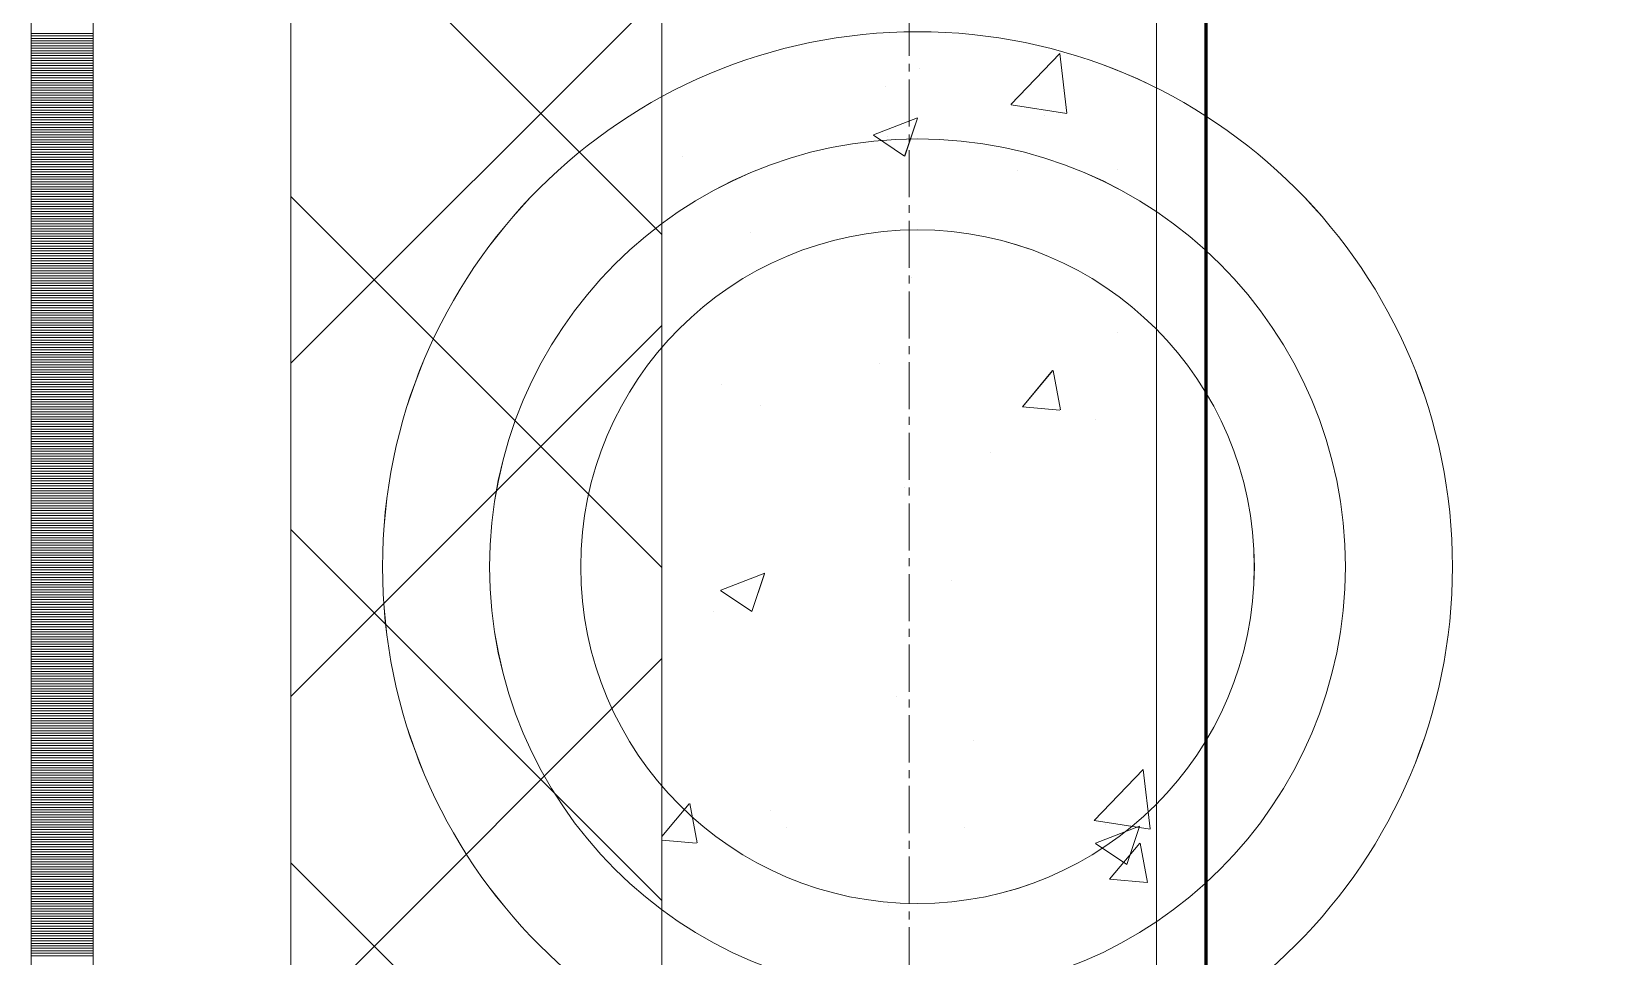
# Model space of a CAD drawing. Header units: millimetres. Extents: x 470010 to 1231400, y -134005 to 421770.
# Drawn here: x 672519 to 673152, y -57011 to -56637 of the extents above; entities that cross this region are included whole.
import ezdxf
from ezdxf.enums import TextEntityAlignment as Align

# ---------------------------------------------------------------- set-up
doc = ezdxf.new("R2010")
doc.units = ezdxf.units.MM
doc.linetypes.add('CENTER2', pattern=[28.575, 19.05, -3.175, 3.175, -3.175])
doc.linetypes.add('DASHED', pattern=[19.05, 12.7, -6.35])
doc.layers.get('Defpoints').update_dxf_attribs({"color": 140})
for name, color, linetype, lineweight in [('0) шп потолок', 3, 'Continuous', 60), ('АР_Стены ПЕНОблок', 52, 'Continuous', 20), ('АР_Тонкая', 254, 'Continuous', 5), ('АР_Утеплитель', 31, 'Continuous', 0), ('АР_Штриховка', 8, 'Continuous', 0)]:
    doc.layers.add(name, color=color, linetype=linetype, lineweight=lineweight)
doc.layers.add('АР_Делит', color=120, linetype='Continuous', lineweight=0, plot=False)
doc.layers.add('РД_Оси_100', color=7, linetype='Continuous', lineweight=0, true_color=0x525252)
doc.styles.add('style1', font='ARIALN.TTF')

# ---------------------------------------------------------------- blocks, each defined once
blk = doc.blocks.new('СОШ_2200_АР_ОСИ_М100_28.05.24')
at = {"layer": 'АР_Делит', "color": 251, "linetype": 'DASHED', "true_color": 0x636466}
blk.add_lwpolyline([(114955, 135155), (114955, -355), (93595.036, -355), (93595.036, 13855), (94145, 13855), (94145, 68320), (66055, 68320), (66055, 13857.73), (83455, 13857.73), (83455, -355), (45245, -355), (45245, 13145), (44695, 13145), (44695, 26755), (45245, 26755), (45245, 68320), (20455, 68320), (20455, 26755), (27955, 26755), (27955, 13145), (-355, 13145), (-355, 100855)], dxfattribs=at)
at = {"layer": 'РД_Оси_100', "color": 251, "linetype": 'CENTER2', "true_color": 0x636466}
blk.add_line((0, -6155), (0, 139938.679), dxfattribs=at)
blk = doc.blocks.new('A$C9108343f')
at = {"layer": '0) шп потолок'}
blk.add_lwpolyline([(14844.96, 43275.16), (14844.96, 51955), (7274.95, 51955), (7274.95, 42855), (13824.96, 42855)], dxfattribs=at)
at = {"layer": 'АР_Делит', "color": 18, "true_color": 0x000000}
for radius in [216.34, 173.04, 136.21]:
    blk.add_circle((7158.34, 43513.08), radius, dxfattribs=at)
at = {"layer": 'АР_Стены ПЕНОблок', "color": 18, "linetype": 'Continuous', "lineweight": 20, "true_color": 0x000000}
for p, q in [((7054.96, 97555), (7054.96, 21355)), ((7254.96, 21355), (7254.96, 97555))]:
    blk.add_line(p, q, dxfattribs=at)
at = {"layer": 'АР_Тонкая', "color": 18, "linetype": 'Continuous', "lineweight": 5, "true_color": 0x000000}
for p, q in [((6799.96, 97555), (6799.96, 21355)), ((6824.96, 97555), (6824.96, 21355)), ((6824.96, 21355), (6824.96, 97555)), ((6904.96, 21355), (6904.96, 97555))]:
    blk.add_line(p, q, dxfattribs=at)
at = {"layer": 'АР_Утеплитель', "color": 18, "linetype": 'Continuous', "lineweight": 0, "true_color": 0x000000}
for p, q in [((6904.96, 97555), (6904.96, 21355)), ((7054.96, 21355), (7054.96, 97555))]:
    blk.add_line(p, q, dxfattribs=at)
at = {"layer": 'АР_Штриховка', "color": 18, "linetype": 'Continuous', "lineweight": 0, "true_color": 0x000000}
for p, q in [((7054.96, 43647.46), (6904.96, 43797.46)), ((6904.96, 43595.33), (7054.96, 43745.33)), ((6799.96, 43728.75), (6824.96, 43728.75)), ((6799.96, 43727.75), (6824.96, 43727.75)), ((7178.17, 43729.37), (7178.17, 43729.37)), ((6799.96, 43726.75), (6824.96, 43726.75)), ((6799.96, 43725.75), (6824.96, 43725.75)), ((6799.96, 43724.75), (6824.96, 43724.75)), ((6799.96, 43723.75), (6824.96, 43723.75)), ((6799.96, 43722.75), (6824.96, 43722.75)), ((6799.96, 43721.75), (6824.96, 43721.75)), ((6799.96, 43720.75), (6824.96, 43720.75)), ((6799.96, 43719.75), (6824.96, 43719.75)), ((6799.96, 43718.75), (6824.96, 43718.75)), ((6799.96, 43717.75), (6824.96, 43717.75)), ((6799.96, 43716.75), (6824.96, 43716.75)), ((6799.96, 43715.75), (6824.96, 43715.75)), ((6799.96, 43714.75), (6824.96, 43714.75)), ((7159.14, 43714.4), (7159.14, 43714.4)), ((7196.13, 43699.97), (7215.91, 43720.59)), ((7218.77, 43696.48), (7215.96, 43720.6)), ((6799.96, 43713.75), (6824.96, 43713.75)), ((6799.96, 43712.75), (6824.96, 43712.75)), ((6799.96, 43711.75), (6824.96, 43711.75)), ((6799.96, 43710.75), (6824.96, 43710.75)), ((6799.96, 43709.75), (6824.96, 43709.75)), ((6799.96, 43708.75), (6824.96, 43708.75)), ((6799.96, 43707.75), (6824.96, 43707.75)), ((6799.96, 43706.75), (6824.96, 43706.75)), ((6799.96, 43705.75), (6824.96, 43705.75)), ((6799.96, 43704.75), (6824.96, 43704.75)), ((6799.96, 43703.75), (6824.96, 43703.75)), ((6799.96, 43702.75), (6824.96, 43702.75)), ((6799.96, 43701.75), (6824.96, 43701.75)), ((7145.25, 43707.45), (7145.25, 43707.45)), ((6799.96, 43700.75), (6824.96, 43700.75)), ((6799.96, 43699.75), (6824.96, 43699.75)), ((6799.96, 43698.75), (6824.96, 43698.75)), ((6799.96, 43697.75), (6824.96, 43697.75)), ((6799.96, 43696.75), (6824.96, 43696.75)), ((6799.96, 43695.75), (6824.96, 43695.75)), ((7196.17, 43699.89), (7218.76, 43696.39)), ((7209.64, 43695.36), (7209.64, 43695.36)), ((6799.96, 43694.75), (6824.96, 43694.75)), ((6799.96, 43693.75), (6824.96, 43693.75)), ((6799.96, 43692.75), (6824.96, 43692.75)), ((6799.96, 43691.75), (6824.96, 43691.75)), ((6799.96, 43690.75), (6824.96, 43690.75)), ((6799.96, 43689.75), (6824.96, 43689.75)), ((7140.56, 43687.76), (7158.34, 43694.59)), ((7153.15, 43679.1), (7158.3, 43694.45)), ((6799.96, 43688.75), (6824.96, 43688.75)), ((6799.96, 43687.75), (6824.96, 43687.75)), ((6799.96, 43686.75), (6824.96, 43686.75)), ((6799.96, 43685.75), (6824.96, 43685.75)), ((6799.96, 43684.75), (6824.96, 43684.75)), ((6799.96, 43683.75), (6824.96, 43683.75)), ((6799.96, 43682.75), (6824.96, 43682.75)), ((7140.5, 43687.63), (7153.13, 43679.11)), ((7146.06, 43686.99), (7146.06, 43686.99)), ((6799.96, 43681.75), (6824.96, 43681.75)), ((6799.96, 43680.75), (6824.96, 43680.75)), ((6799.96, 43679.75), (6824.96, 43679.75)), ((6799.96, 43678.75), (6824.96, 43678.75)), ((6799.96, 43677.75), (6824.96, 43677.75)), ((6799.96, 43676.75), (6824.96, 43676.75)), ((7063.22, 43679.06), (7063.22, 43679.06)), ((6799.96, 43675.75), (6824.96, 43675.75)), ((6799.96, 43674.75), (6824.96, 43674.75)), ((6799.96, 43673.75), (6824.96, 43673.75)), ((6799.96, 43672.75), (6824.96, 43672.75)), ((6799.96, 43671.75), (6824.96, 43671.75)), ((6799.96, 43670.75), (6824.96, 43670.75)), ((7198.81, 43673.33), (7198.81, 43673.33)), ((7239.03, 43673.6), (7239.03, 43673.6)), ((6799.96, 43669.75), (6824.96, 43669.75)), ((6799.96, 43668.75), (6824.96, 43668.75)), ((6799.96, 43667.75), (6824.96, 43667.75)), ((6799.96, 43666.75), (6824.96, 43666.75)), ((6799.96, 43665.75), (6824.96, 43665.75)), ((6799.96, 43664.75), (6824.96, 43664.75)), ((6799.96, 43663.75), (6824.96, 43663.75)), ((6799.96, 43662.75), (6824.96, 43662.75)), ((6799.96, 43661.75), (6824.96, 43661.75)), ((6799.96, 43660.75), (6824.96, 43660.75)), ((6799.96, 43659.75), (6824.96, 43659.75)), ((6799.96, 43658.75), (6824.96, 43658.75)), ((6799.96, 43657.75), (6824.96, 43657.75)), ((7054.96, 43512.76), (6904.96, 43662.76)), ((6799.96, 43656.75), (6824.96, 43656.75)), ((6799.96, 43655.75), (6824.96, 43655.75)), ((6799.96, 43654.75), (6824.96, 43654.75)), ((6799.96, 43653.75), (6824.96, 43653.75)), ((6799.96, 43652.75), (6824.96, 43652.75)), ((6799.96, 43651.75), (6824.96, 43651.75)), ((6799.96, 43650.75), (6824.96, 43650.75)), ((6799.96, 43649.75), (6824.96, 43649.75)), ((6799.96, 43648.75), (6824.96, 43648.75)), ((6799.96, 43647.75), (6824.96, 43647.75)), ((6799.96, 43646.75), (6824.96, 43646.75)), ((6799.96, 43645.75), (6824.96, 43645.75)), ((6799.96, 43644.75), (6824.96, 43644.75)), ((7090.9, 43648.18), (7090.9, 43648.18)), ((6799.96, 43643.75), (6824.96, 43643.75)), ((6799.96, 43642.75), (6824.96, 43642.75)), ((6799.96, 43641.75), (6824.96, 43641.75)), ((6799.96, 43640.75), (6824.96, 43640.75)), ((6799.96, 43639.75), (6824.96, 43639.75)), ((6799.96, 43638.75), (6824.96, 43638.75)), ((6799.96, 43637.75), (6824.96, 43637.75)), ((6799.96, 43636.75), (6824.96, 43636.75)), ((6799.96, 43635.75), (6824.96, 43635.75)), ((6799.96, 43634.75), (6824.96, 43634.75)), ((6799.96, 43633.75), (6824.96, 43633.75)), ((6799.96, 43632.75), (6824.96, 43632.75)), ((6799.96, 43631.75), (6824.96, 43631.75)), ((6799.96, 43630.75), (6824.96, 43630.75)), ((6799.96, 43629.75), (6824.96, 43629.75)), ((6799.96, 43628.75), (6824.96, 43628.75)), ((6799.96, 43627.75), (6824.96, 43627.75)), ((6799.96, 43626.75), (6824.96, 43626.75)), ((6799.96, 43625.75), (6824.96, 43625.75)), ((7156.05, 43629.84), (7156.05, 43629.84)), ((6799.96, 43624.75), (6824.96, 43624.75)), ((6799.96, 43623.75), (6824.96, 43623.75)), ((6799.96, 43622.75), (6824.96, 43622.75)), ((6799.96, 43621.75), (6824.96, 43621.75)), ((6799.96, 43620.75), (6824.96, 43620.75)), ((6799.96, 43619.75), (6824.96, 43619.75)), ((6799.96, 43618.75), (6824.96, 43618.75)), ((6799.96, 43617.75), (6824.96, 43617.75)), ((6799.96, 43616.75), (6824.96, 43616.75)), ((6799.96, 43615.75), (6824.96, 43615.75)), ((6799.96, 43614.75), (6824.96, 43614.75)), ((6799.96, 43613.75), (6824.96, 43613.75)), ((6799.96, 43612.75), (6824.96, 43612.75)), ((6799.96, 43611.75), (6824.96, 43611.75)), ((6799.96, 43610.75), (6824.96, 43610.75)), ((6799.96, 43609.75), (6824.96, 43609.75)), ((6799.96, 43608.75), (6824.96, 43608.75)), ((6799.96, 43607.75), (6824.96, 43607.75)), ((6799.96, 43606.75), (6824.96, 43606.75)), ((6904.96, 43460.62), (7054.96, 43610.62)), ((7239.02, 43607.84), (7239.02, 43607.84)), ((6799.96, 43605.75), (6824.96, 43605.75)), ((6799.96, 43604.75), (6824.96, 43604.75)), ((6799.96, 43603.75), (6824.96, 43603.75)), ((6799.96, 43602.75), (6824.96, 43602.75)), ((6799.96, 43601.75), (6824.96, 43601.75)), ((6799.96, 43600.75), (6824.96, 43600.75)), ((6799.96, 43599.75), (6824.96, 43599.75)), ((6799.96, 43598.75), (6824.96, 43598.75)), ((6799.96, 43597.75), (6824.96, 43597.75)), ((6799.96, 43596.75), (6824.96, 43596.75)), ((6799.96, 43595.75), (6824.96, 43595.75)), ((6799.96, 43594.75), (6824.96, 43594.75)), ((7142.82, 43595.18), (7142.82, 43595.18)), ((6799.96, 43593.75), (6824.96, 43593.75)), ((6799.96, 43592.75), (6824.96, 43592.75)), ((6799.96, 43591.75), (6824.96, 43591.75)), ((6799.96, 43590.75), (6824.96, 43590.75)), ((6799.96, 43589.75), (6824.96, 43589.75)), ((6799.96, 43588.75), (6824.96, 43588.75)), ((6799.96, 43587.75), (6824.96, 43587.75)), ((7200.75, 43577.76), (7213, 43592.36)), ((7216.11, 43576.46), (7213.18, 43592.39)), ((6799.96, 43586.75), (6824.96, 43586.75)), ((6799.96, 43585.75), (6824.96, 43585.75)), ((6799.96, 43584.75), (6824.96, 43584.75)), ((6799.96, 43583.75), (6824.96, 43583.75)), ((6799.96, 43582.75), (6824.96, 43582.75)), ((6799.96, 43581.75), (6824.96, 43581.75)), ((7079.24, 43586.81), (7079.24, 43586.81)), ((6799.96, 43580.75), (6824.96, 43580.75)), ((6799.96, 43579.75), (6824.96, 43579.75)), ((6799.96, 43578.75), (6824.96, 43578.75)), ((6799.96, 43577.75), (6824.96, 43577.75)), ((6799.96, 43576.75), (6824.96, 43576.75)), ((6799.96, 43575.75), (6824.96, 43575.75)), ((7094.72, 43578.34), (7094.72, 43578.34)), ((7200.75, 43577.76), (7215.93, 43576.43)), ((6799.96, 43574.75), (6824.96, 43574.75)), ((6799.96, 43573.75), (6824.96, 43573.75)), ((6799.96, 43572.75), (6824.96, 43572.75)), ((6799.96, 43571.75), (6824.96, 43571.75)), ((6799.96, 43570.75), (6824.96, 43570.75)), ((6799.96, 43569.75), (6824.96, 43569.75)), ((6799.96, 43568.75), (6824.96, 43568.75)), ((7230.31, 43572.61), (7230.31, 43572.61)), ((6799.96, 43567.75), (6824.96, 43567.75)), ((6799.96, 43566.75), (6824.96, 43566.75)), ((6799.96, 43565.75), (6824.96, 43565.75)), ((6799.96, 43564.75), (6824.96, 43564.75)), ((6799.96, 43563.75), (6824.96, 43563.75)), ((6799.96, 43562.75), (6824.96, 43562.75)), ((6799.96, 43561.75), (6824.96, 43561.75)), ((6799.96, 43560.75), (6824.96, 43560.75)), ((6799.96, 43559.75), (6824.96, 43559.75)), ((6799.96, 43558.75), (6824.96, 43558.75)), ((6799.96, 43557.75), (6824.96, 43557.75)), ((6799.96, 43556.75), (6824.96, 43556.75)), ((7187.91, 43559.29), (7187.91, 43559.29)), ((6799.96, 43555.75), (6824.96, 43555.75)), ((6799.96, 43554.75), (6824.96, 43554.75)), ((6799.96, 43553.75), (6824.96, 43553.75)), ((6799.96, 43552.75), (6824.96, 43552.75)), ((6799.96, 43551.75), (6824.96, 43551.75)), ((6799.96, 43550.75), (6824.96, 43550.75)), ((6799.96, 43549.75), (6824.96, 43549.75)), ((6799.96, 43548.75), (6824.96, 43548.75)), ((6799.96, 43547.75), (6824.96, 43547.75)), ((6799.96, 43546.75), (6824.96, 43546.75)), ((6799.96, 43545.75), (6824.96, 43545.75)), ((6799.96, 43544.75), (6824.96, 43544.75)), ((6799.96, 43543.75), (6824.96, 43543.75)), ((7152.96, 43545.29), (7152.96, 43545.29)), ((6799.96, 43542.75), (6824.96, 43542.75)), ((6799.96, 43541.75), (6824.96, 43541.75)), ((6799.96, 43540.75), (6824.96, 43540.75)), ((6799.96, 43539.75), (6824.96, 43539.75)), ((6799.96, 43538.75), (6824.96, 43538.75)), ((6799.96, 43537.75), (6824.96, 43537.75)), ((6799.96, 43536.75), (6824.96, 43536.75)), ((6799.96, 43535.75), (6824.96, 43535.75)), ((6799.96, 43534.75), (6824.96, 43534.75)), ((6799.96, 43533.75), (6824.96, 43533.75)), ((6799.96, 43532.75), (6824.96, 43532.75)), ((6799.96, 43531.75), (6824.96, 43531.75)), ((6799.96, 43530.75), (6824.96, 43530.75)), ((6799.96, 43529.75), (6824.96, 43529.75)), ((6799.96, 43528.75), (6824.96, 43528.75)), ((6799.96, 43527.75), (6824.96, 43527.75)), ((6799.96, 43526.75), (6824.96, 43526.75)), ((6799.96, 43525.75), (6824.96, 43525.75)), ((6799.96, 43524.75), (6824.96, 43524.75)), ((7054.96, 43378.06), (6904.96, 43528.06)), ((6799.96, 43523.75), (6824.96, 43523.75)), ((6799.96, 43522.75), (6824.96, 43522.75)), ((6799.96, 43521.75), (6824.96, 43521.75)), ((6799.96, 43520.75), (6824.96, 43520.75)), ((6799.96, 43519.75), (6824.96, 43519.75)), ((6799.96, 43518.75), (6824.96, 43518.75)), ((6799.96, 43517.75), (6824.96, 43517.75)), ((6799.96, 43516.75), (6824.96, 43516.75)), ((6799.96, 43515.75), (6824.96, 43515.75)), ((6799.96, 43514.75), (6824.96, 43514.75)), ((6799.96, 43513.75), (6824.96, 43513.75)), ((6799.96, 43512.75), (6824.96, 43512.75)), ((6799.96, 43511.75), (6824.96, 43511.75)), ((6799.96, 43510.75), (6824.96, 43510.75)), ((6799.96, 43509.75), (6824.96, 43509.75)), ((6799.96, 43508.75), (6824.96, 43508.75)), ((6799.96, 43507.75), (6824.96, 43507.75)), ((6799.96, 43506.75), (6824.96, 43506.75)), ((6799.96, 43505.75), (6824.96, 43505.75)), ((7078.76, 43503.57), (7096.54, 43510.4)), ((7091.34, 43494.92), (7096.49, 43510.26)), ((7172.2, 43507.66), (7172.2, 43507.66)), ((6799.96, 43504.75), (6824.96, 43504.75)), ((6799.96, 43503.75), (6824.96, 43503.75)), ((6799.96, 43502.75), (6824.96, 43502.75)), ((6799.96, 43501.75), (6824.96, 43501.75)), ((6799.96, 43500.75), (6824.96, 43500.75)), ((6799.96, 43499.75), (6824.96, 43499.75)), ((7078.7, 43503.44), (7091.33, 43494.92)), ((6799.96, 43498.75), (6824.96, 43498.75)), ((6799.96, 43497.75), (6824.96, 43497.75)), ((6799.96, 43496.75), (6824.96, 43496.75)), ((6799.96, 43495.75), (6824.96, 43495.75)), ((6799.96, 43494.75), (6824.96, 43494.75)), ((6799.96, 43493.75), (6824.96, 43493.75)), ((6799.96, 43492.75), (6824.96, 43492.75)), ((7076, 43495), (7076, 43495)), ((6799.96, 43491.75), (6824.96, 43491.75)), ((6799.96, 43490.75), (6824.96, 43490.75)), ((6799.96, 43489.75), (6824.96, 43489.75)), ((6799.96, 43488.75), (6824.96, 43488.75)), ((6799.96, 43487.75), (6824.96, 43487.75)), ((6799.96, 43486.75), (6824.96, 43486.75)), ((6799.96, 43485.75), (6824.96, 43485.75)), ((6799.96, 43484.75), (6824.96, 43484.75)), ((6799.96, 43483.75), (6824.96, 43483.75)), ((6799.96, 43482.75), (6824.96, 43482.75)), ((6799.96, 43481.75), (6824.96, 43481.75)), ((6799.96, 43480.75), (6824.96, 43480.75)), ((6799.96, 43479.75), (6824.96, 43479.75)), ((6799.96, 43478.75), (6824.96, 43478.75)), ((6799.96, 43477.75), (6824.96, 43477.75)), ((6799.96, 43476.75), (6824.96, 43476.75)), ((6799.96, 43475.75), (6824.96, 43475.75)), ((6799.96, 43474.75), (6824.96, 43474.75)), ((6799.96, 43473.75), (6824.96, 43473.75)), ((6904.96, 43325.92), (7054.96, 43475.92)), ((6799.96, 43472.75), (6824.96, 43472.75)), ((6799.96, 43471.75), (6824.96, 43471.75)), ((6799.96, 43470.75), (6824.96, 43470.75)), ((6799.96, 43469.75), (6824.96, 43469.75)), ((6799.96, 43468.75), (6824.96, 43468.75)), ((6799.96, 43467.75), (6824.96, 43467.75)), ((6799.96, 43466.75), (6824.96, 43466.75)), ((6799.96, 43465.75), (6824.96, 43465.75)), ((6799.96, 43464.75), (6824.96, 43464.75)), ((6799.96, 43463.75), (6824.96, 43463.75)), ((6799.96, 43462.75), (6824.96, 43462.75)), ((6799.96, 43461.75), (6824.96, 43461.75)), ((6799.96, 43460.75), (6824.96, 43460.75)), ((6799.96, 43459.75), (6824.96, 43459.75)), ((6799.96, 43458.75), (6824.96, 43458.75)), ((6799.96, 43457.75), (6824.96, 43457.75)), ((6799.96, 43456.75), (6824.96, 43456.75)), ((6799.96, 43455.75), (6824.96, 43455.75)), ((6799.96, 43454.75), (6824.96, 43454.75)), ((7149.87, 43460.73), (7149.87, 43460.73)), ((6799.96, 43453.75), (6824.96, 43453.75)), ((6799.96, 43452.75), (6824.96, 43452.75)), ((6799.96, 43451.75), (6824.96, 43451.75)), ((6799.96, 43450.75), (6824.96, 43450.75)), ((6799.96, 43449.75), (6824.96, 43449.75)), ((6799.96, 43448.75), (6824.96, 43448.75)), ((6799.96, 43447.75), (6824.96, 43447.75)), ((6799.96, 43446.75), (6824.96, 43446.75)), ((6799.96, 43445.75), (6824.96, 43445.75)), ((6799.96, 43444.75), (6824.96, 43444.75)), ((6799.96, 43443.75), (6824.96, 43443.75)), ((6799.96, 43442.75), (6824.96, 43442.75)), ((7180.85, 43442.81), (7180.85, 43442.81)), ((6799.96, 43441.75), (6824.96, 43441.75)), ((6799.96, 43440.75), (6824.96, 43440.75)), ((6799.96, 43439.75), (6824.96, 43439.75)), ((6799.96, 43438.75), (6824.96, 43438.75)), ((6799.96, 43437.75), (6824.96, 43437.75)), ((6799.96, 43436.75), (6824.96, 43436.75)), ((6799.96, 43435.75), (6824.96, 43435.75)), ((6799.96, 43434.75), (6824.96, 43434.75)), ((6799.96, 43433.75), (6824.96, 43433.75)), ((6799.96, 43432.75), (6824.96, 43432.75)), ((6799.96, 43431.75), (6824.96, 43431.75)), ((6799.96, 43430.75), (6824.96, 43430.75)), ((6799.96, 43429.75), (6824.96, 43429.75)), ((7229.8, 43410.51), (7249.58, 43431.12)), ((7252.44, 43407.01), (7249.64, 43431.13)), ((6799.96, 43428.75), (6824.96, 43428.75)), ((6799.96, 43427.75), (6824.96, 43427.75)), ((6799.96, 43426.75), (6824.96, 43426.75)), ((6799.96, 43425.75), (6824.96, 43425.75)), ((6799.96, 43424.75), (6824.96, 43424.75)), ((6799.96, 43423.75), (6824.96, 43423.75)), ((6799.96, 43422.75), (6824.96, 43422.75)), ((6799.96, 43421.75), (6824.96, 43421.75)), ((6799.96, 43420.75), (6824.96, 43420.75)), ((6799.96, 43419.75), (6824.96, 43419.75)), ((6799.96, 43418.75), (6824.96, 43418.75)), ((6799.96, 43417.75), (6824.96, 43417.75)), ((6799.96, 43416.75), (6824.96, 43416.75)), ((7054.96, 43404.01), (7066.06, 43417.24)), ((7069.17, 43401.35), (7066.23, 43417.27)), ((6799.96, 43415.75), (6824.96, 43415.75)), ((6799.96, 43414.75), (6824.96, 43414.75)), ((6799.96, 43413.75), (6824.96, 43413.75)), ((6799.96, 43412.75), (6824.96, 43412.75)), ((6799.96, 43411.75), (6824.96, 43411.75)), ((6799.96, 43410.75), (6824.96, 43410.75)), ((7098.81, 43414.42), (7098.81, 43414.42)), ((7229.84, 43410.42), (7252.43, 43406.92)), ((6799.96, 43409.75), (6824.96, 43409.75)), ((6799.96, 43408.75), (6824.96, 43408.75)), ((6799.96, 43407.75), (6824.96, 43407.75)), ((6799.96, 43406.75), (6824.96, 43406.75)), ((6799.96, 43405.75), (6824.96, 43405.75)), ((6799.96, 43404.75), (6824.96, 43404.75)), ((7105.38, 43407.48), (7105.38, 43407.48)), ((7177.42, 43407.74), (7177.42, 43407.74)), ((7230.37, 43401.31), (7248.16, 43408.14)), ((7234.4, 43408.7), (7234.4, 43408.7)), ((7242.96, 43392.65), (7248.11, 43408)), ((6799.96, 43403.75), (6824.96, 43403.75)), ((6799.96, 43402.75), (6824.96, 43402.75)), ((6799.96, 43401.75), (6824.96, 43401.75)), ((6799.96, 43400.75), (6824.96, 43400.75)), ((6799.96, 43399.75), (6824.96, 43399.75)), ((6799.96, 43398.75), (6824.96, 43398.75)), ((6799.96, 43397.75), (6824.96, 43397.75)), ((7054.96, 43402.54), (7068.99, 43401.31)), ((7230.31, 43401.18), (7242.95, 43392.65)), ((7235.99, 43386.71), (7248.24, 43401.3)), ((7251.35, 43385.41), (7248.42, 43401.33)), ((6799.96, 43396.75), (6824.96, 43396.75)), ((6799.96, 43395.75), (6824.96, 43395.75)), ((6799.96, 43394.75), (6824.96, 43394.75)), ((6799.96, 43393.75), (6824.96, 43393.75)), ((6799.96, 43392.75), (6824.96, 43392.75)), ((6799.96, 43391.75), (6824.96, 43391.75)), ((7054.96, 43243.35), (6904.96, 43393.35)), ((6799.96, 43390.75), (6824.96, 43390.75)), ((6799.96, 43389.75), (6824.96, 43389.75)), ((6799.96, 43388.75), (6824.96, 43388.75)), ((6799.96, 43387.75), (6824.96, 43387.75)), ((6799.96, 43386.75), (6824.96, 43386.75)), ((6799.96, 43385.75), (6824.96, 43385.75)), ((7235.99, 43386.7), (7251.18, 43385.38)), ((6799.96, 43384.75), (6824.96, 43384.75)), ((6799.96, 43383.75), (6824.96, 43383.75)), ((6799.96, 43382.75), (6824.96, 43382.75)), ((6799.96, 43381.75), (6824.96, 43381.75)), ((6799.96, 43380.75), (6824.96, 43380.75)), ((6799.96, 43379.75), (6824.96, 43379.75)), ((6799.96, 43378.75), (6824.96, 43378.75)), ((6799.96, 43377.75), (6824.96, 43377.75)), ((6799.96, 43376.75), (6824.96, 43376.75)), ((6799.96, 43375.75), (6824.96, 43375.75)), ((6799.96, 43374.75), (6824.96, 43374.75)), ((6799.96, 43373.75), (6824.96, 43373.75)), ((6799.96, 43372.75), (6824.96, 43372.75)), ((7146.78, 43376.18), (7146.78, 43376.18)), ((6799.96, 43371.75), (6824.96, 43371.75)), ((6799.96, 43370.75), (6824.96, 43370.75)), ((6799.96, 43369.75), (6824.96, 43369.75)), ((6799.96, 43368.75), (6824.96, 43368.75)), ((6799.96, 43367.75), (6824.96, 43367.75)), ((6799.96, 43366.75), (6824.96, 43366.75)), ((6799.96, 43365.75), (6824.96, 43365.75)), ((6799.96, 43364.75), (6824.96, 43364.75)), ((6799.96, 43363.75), (6824.96, 43363.75)), ((6799.96, 43362.75), (6824.96, 43362.75)), ((6799.96, 43361.75), (6824.96, 43361.75)), ((6799.96, 43360.75), (6824.96, 43360.75)), ((6799.96, 43359.75), (6824.96, 43359.75)), ((6799.96, 43358.75), (6824.96, 43358.75)), ((6799.96, 43357.75), (6824.96, 43357.75)), ((6799.96, 43356.75), (6824.96, 43356.75)), ((6799.96, 43355.75), (6824.96, 43355.75))]:
    blk.add_line(p, q, dxfattribs=at)
at = {"layer": 'РД_Оси_100'}
blk.add_blockref('СОШ_2200_АР_ОСИ_М100_28.05.24', (7154.96, 6755), dxfattribs=at)
at = {"layer": 'Defpoints', "color": 18, "true_color": 0x000000, "style": 'style1'}
for p in [(143949.34, 316089.12), (143974.98, 281639.5), (143890.4, 273244.71), (143839.99, 264276.81), (143967.75, 254892.38), (12251.96, 104178.14), (12382.58, 96023.14)]:
    blk.add_attdef('АР-ПОМЕЩЕНИЕ:НАИМЕНОВАНИЕ', text='', height=100, dxfattribs=at).set_placement(p, align=Align.MIDDLE)
at = {"layer": 'Defpoints', "color": 18, "true_color": 0x000000, "style": 'style1', "flags": 8}
for p in [(143951.3, 279099.09), (143848.34, 269251.11), (143875.33, 260094.25), (144049.74, 250824.7), (163419.28, 238153.36), (155897.46, 237965.97), (183037.2, 237965.97), (143342.94, 237876.19)]:
    blk.add_attdef('АР-ПОМЕЩЕНИЕ:НАИМЕНОВАНИЕ', text='', height=100, dxfattribs=at).set_placement(p, align=Align.MIDDLE)

msp = doc.modelspace()

# ---------------------------------------------------------------- linework, layer by layer
at = {"layer": '0) шп потолок'}
msp.add_lwpolyline([(680563.57, -57091.084), (680563.57, -48411.242), (672993.566, -48411.242), (672993.566, -57511.242), (679543.57, -57511.242)], dxfattribs=at)
at = {"layer": 'АР_Делит', "color": 18, "true_color": 0x000000}
for radius in [216.336, 173.036, 136.212]:
    msp.add_circle((672876.957, -56853.162), radius, dxfattribs=at)
at = {"layer": 'АР_Стены ПЕНОблок', "color": 18, "linetype": 'Continuous', "lineweight": 20, "true_color": 0x000000}
for p, q in [((672773.57, -2811.242), (672773.57, -79011.242)), ((672973.57, -79011.242), (672973.57, -2811.242))]:
    msp.add_line(p, q, dxfattribs=at)
at = {"layer": 'АР_Тонкая', "color": 18, "linetype": 'Continuous', "lineweight": 5, "true_color": 0x000000}
for p, q in [((672518.57, -2811.242), (672518.57, -79011.242)), ((672543.57, -2811.242), (672543.57, -79011.242)), ((672543.57, -79011.242), (672543.57, -2811.242)), ((672623.57, -79011.242), (672623.57, -2811.242))]:
    msp.add_line(p, q, dxfattribs=at)
at = {"layer": 'АР_Утеплитель', "color": 18, "linetype": 'Continuous', "lineweight": 0, "true_color": 0x000000}
for p, q in [((672623.57, -2811.242), (672623.57, -79011.242)), ((672773.57, -79011.242), (672773.57, -2811.242))]:
    msp.add_line(p, q, dxfattribs=at)
at = {"layer": 'АР_Штриховка', "color": 18, "linetype": 'Continuous', "lineweight": 0, "true_color": 0x000000}
for p, q in [((672773.57, -56718.778), (672623.57, -56568.778)), ((672623.57, -56770.915), (672773.57, -56620.915)), ((672518.57, -56637.492), (672543.57, -56637.492)), ((672518.57, -56638.492), (672543.57, -56638.492)), ((672518.57, -56639.492), (672543.57, -56639.492)), ((672518.57, -56640.492), (672543.57, -56640.492)), ((672518.57, -56641.492), (672543.57, -56641.492)), ((672518.57, -56642.492), (672543.57, -56642.492)), ((672518.57, -56643.492), (672543.57, -56643.492)), ((672518.57, -56644.492), (672543.57, -56644.492)), ((672518.57, -56645.492), (672543.57, -56645.492)), ((672518.57, -56646.492), (672543.57, -56646.492)), ((672518.57, -56647.492), (672543.57, -56647.492)), ((672518.57, -56648.492), (672543.57, -56648.492)), ((672914.739, -56666.269), (672934.522, -56645.65)), ((672937.381, -56669.766), (672934.575, -56645.644)), ((672518.57, -56649.492), (672543.57, -56649.492)), ((672518.57, -56650.492), (672543.57, -56650.492)), ((672518.57, -56651.492), (672543.57, -56651.492)), ((672518.57, -56652.492), (672543.57, -56652.492)), ((672518.57, -56653.492), (672543.57, -56653.492)), ((672518.57, -56654.492), (672543.57, -56654.492)), ((672518.57, -56655.492), (672543.57, -56655.492)), ((672518.57, -56656.492), (672543.57, -56656.492)), ((672518.57, -56657.492), (672543.57, -56657.492)), ((672518.57, -56658.492), (672543.57, -56658.492)), ((672518.57, -56659.492), (672543.57, -56659.492)), ((672518.57, -56660.492), (672543.57, -56660.492)), ((672518.57, -56661.492), (672543.57, -56661.492)), ((672518.57, -56662.492), (672543.57, -56662.492)), ((672518.57, -56663.492), (672543.57, -56663.492)), ((672518.57, -56664.492), (672543.57, -56664.492)), ((672518.57, -56665.492), (672543.57, -56665.492)), ((672518.57, -56666.492), (672543.57, -56666.492)), ((672518.57, -56667.492), (672543.57, -56667.492)), ((672914.778, -56666.351), (672937.368, -56669.855)), ((672518.57, -56668.492), (672543.57, -56668.492)), ((672518.57, -56669.492), (672543.57, -56669.492)), ((672518.57, -56670.492), (672543.57, -56670.492)), ((672518.57, -56671.492), (672543.57, -56671.492)), ((672518.57, -56672.492), (672543.57, -56672.492)), ((672518.57, -56673.492), (672543.57, -56673.492)), ((672518.57, -56674.492), (672543.57, -56674.492)), ((672859.171, -56678.48), (672876.956, -56671.653)), ((672871.758, -56687.139), (672876.908, -56671.79)), ((672518.57, -56675.492), (672543.57, -56675.492)), ((672518.57, -56676.492), (672543.57, -56676.492)), ((672518.57, -56677.492), (672543.57, -56677.492)), ((672518.57, -56678.492), (672543.57, -56678.492)), ((672518.57, -56679.492), (672543.57, -56679.492)), ((672518.57, -56680.492), (672543.57, -56680.492)), ((672859.111, -56678.613), (672871.746, -56687.135)), ((672518.57, -56681.492), (672543.57, -56681.492)), ((672518.57, -56682.492), (672543.57, -56682.492)), ((672518.57, -56683.492), (672543.57, -56683.492)), ((672518.57, -56684.492), (672543.57, -56684.492)), ((672518.57, -56685.492), (672543.57, -56685.492)), ((672518.57, -56686.492), (672543.57, -56686.492)), ((672518.57, -56687.492), (672543.57, -56687.492)), ((672518.57, -56688.492), (672543.57, -56688.492)), ((672518.57, -56689.492), (672543.57, -56689.492)), ((672518.57, -56690.492), (672543.57, -56690.492)), ((672518.57, -56691.492), (672543.57, -56691.492)), ((672518.57, -56692.492), (672543.57, -56692.492)), ((672518.57, -56693.492), (672543.57, -56693.492)), ((672518.57, -56694.492), (672543.57, -56694.492)), ((672518.57, -56695.492), (672543.57, -56695.492)), ((672518.57, -56696.492), (672543.57, -56696.492)), ((672518.57, -56697.492), (672543.57, -56697.492)), ((672518.57, -56698.492), (672543.57, -56698.492)), ((672518.57, -56699.492), (672543.57, -56699.492)), ((672518.57, -56700.492), (672543.57, -56700.492)), ((672518.57, -56701.492), (672543.57, -56701.492)), ((672518.57, -56702.492), (672543.57, -56702.492)), ((672518.57, -56703.492), (672543.57, -56703.492)), ((672518.57, -56704.492), (672543.57, -56704.492)), ((672518.57, -56705.492), (672543.57, -56705.492)), ((672773.57, -56853.482), (672623.57, -56703.482)), ((672518.57, -56706.492), (672543.57, -56706.492)), ((672518.57, -56707.492), (672543.57, -56707.492)), ((672518.57, -56708.492), (672543.57, -56708.492)), ((672518.57, -56709.492), (672543.57, -56709.492)), ((672518.57, -56710.492), (672543.57, -56710.492)), ((672518.57, -56711.492), (672543.57, -56711.492)), ((672518.57, -56712.492), (672543.57, -56712.492)), ((672518.57, -56713.492), (672543.57, -56713.492)), ((672518.57, -56714.492), (672543.57, -56714.492)), ((672518.57, -56715.492), (672543.57, -56715.492)), ((672518.57, -56716.492), (672543.57, -56716.492)), ((672518.57, -56717.492), (672543.57, -56717.492)), ((672518.57, -56718.492), (672543.57, -56718.492)), ((672518.57, -56719.492), (672543.57, -56719.492)), ((672518.57, -56720.492), (672543.57, -56720.492)), ((672518.57, -56721.492), (672543.57, -56721.492)), ((672518.57, -56722.492), (672543.57, -56722.492)), ((672518.57, -56723.492), (672543.57, -56723.492)), ((672518.57, -56724.492), (672543.57, -56724.492)), ((672518.57, -56725.492), (672543.57, -56725.492)), ((672518.57, -56726.492), (672543.57, -56726.492)), ((672518.57, -56727.492), (672543.57, -56727.492)), ((672518.57, -56728.492), (672543.57, -56728.492)), ((672518.57, -56729.492), (672543.57, -56729.492)), ((672518.57, -56730.492), (672543.57, -56730.492)), ((672518.57, -56731.492), (672543.57, -56731.492)), ((672518.57, -56732.492), (672543.57, -56732.492)), ((672518.57, -56733.492), (672543.57, -56733.492)), ((672518.57, -56734.492), (672543.57, -56734.492)), ((672518.57, -56735.492), (672543.57, -56735.492)), ((672518.57, -56736.492), (672543.57, -56736.492)), ((672518.57, -56737.492), (672543.57, -56737.492)), ((672518.57, -56738.492), (672543.57, -56738.492)), ((672518.57, -56739.492), (672543.57, -56739.492)), ((672518.57, -56740.492), (672543.57, -56740.492)), ((672518.57, -56741.492), (672543.57, -56741.492)), ((672518.57, -56742.492), (672543.57, -56742.492)), ((672518.57, -56743.492), (672543.57, -56743.492)), ((672518.57, -56744.492), (672543.57, -56744.492)), ((672518.57, -56745.492), (672543.57, -56745.492)), ((672518.57, -56746.492), (672543.57, -56746.492)), ((672518.57, -56747.492), (672543.57, -56747.492)), ((672518.57, -56748.492), (672543.57, -56748.492)), ((672518.57, -56749.492), (672543.57, -56749.492)), ((672518.57, -56750.492), (672543.57, -56750.492)), ((672518.57, -56751.492), (672543.57, -56751.492)), ((672518.57, -56752.492), (672543.57, -56752.492)), ((672518.57, -56753.492), (672543.57, -56753.492)), ((672518.57, -56754.492), (672543.57, -56754.492)), ((672518.57, -56755.492), (672543.57, -56755.492)), ((672518.57, -56756.492), (672543.57, -56756.492)), ((672623.57, -56905.619), (672773.57, -56755.619)), ((672518.57, -56757.492), (672543.57, -56757.492)), ((672518.57, -56758.492), (672543.57, -56758.492)), ((672518.57, -56759.492), (672543.57, -56759.492)), ((672518.57, -56760.492), (672543.57, -56760.492)), ((672518.57, -56761.492), (672543.57, -56761.492)), ((672518.57, -56762.492), (672543.57, -56762.492)), ((672518.57, -56763.492), (672543.57, -56763.492)), ((672518.57, -56764.492), (672543.57, -56764.492)), ((672518.57, -56765.492), (672543.57, -56765.492)), ((672518.57, -56766.492), (672543.57, -56766.492)), ((672518.57, -56767.492), (672543.57, -56767.492)), ((672518.57, -56768.492), (672543.57, -56768.492)), ((672518.57, -56769.492), (672543.57, -56769.492)), ((672518.57, -56770.492), (672543.57, -56770.492)), ((672518.57, -56771.492), (672543.57, -56771.492)), ((672518.57, -56772.492), (672543.57, -56772.492)), ((672518.57, -56773.492), (672543.57, -56773.492)), ((672518.57, -56774.492), (672543.57, -56774.492)), ((672518.57, -56775.492), (672543.57, -56775.492)), ((672919.364, -56788.478), (672931.609, -56773.885)), ((672934.724, -56789.777), (672931.787, -56773.856)), ((672518.57, -56776.492), (672543.57, -56776.492)), ((672518.57, -56777.492), (672543.57, -56777.492)), ((672518.57, -56778.492), (672543.57, -56778.492)), ((672518.57, -56779.492), (672543.57, -56779.492)), ((672518.57, -56780.492), (672543.57, -56780.492)), ((672518.57, -56781.492), (672543.57, -56781.492)), ((672518.57, -56782.492), (672543.57, -56782.492)), ((672518.57, -56783.492), (672543.57, -56783.492)), ((672518.57, -56784.492), (672543.57, -56784.492)), ((672518.57, -56785.492), (672543.57, -56785.492)), ((672518.57, -56786.492), (672543.57, -56786.492)), ((672518.57, -56787.492), (672543.57, -56787.492)), ((672518.57, -56788.492), (672543.57, -56788.492)), ((672919.363, -56788.482), (672934.545, -56789.81)), ((672518.57, -56789.492), (672543.57, -56789.492)), ((672518.57, -56790.492), (672543.57, -56790.492)), ((672518.57, -56791.492), (672543.57, -56791.492)), ((672518.57, -56792.492), (672543.57, -56792.492)), ((672518.57, -56793.492), (672543.57, -56793.492)), ((672518.57, -56794.492), (672543.57, -56794.492)), ((672518.57, -56795.492), (672543.57, -56795.492)), ((672518.57, -56796.492), (672543.57, -56796.492)), ((672518.57, -56797.492), (672543.57, -56797.492)), ((672518.57, -56798.492), (672543.57, -56798.492)), ((672518.57, -56799.492), (672543.57, -56799.492)), ((672518.57, -56800.492), (672543.57, -56800.492)), ((672518.57, -56801.492), (672543.57, -56801.492)), ((672518.57, -56802.492), (672543.57, -56802.492)), ((672518.57, -56803.492), (672543.57, -56803.492)), ((672518.57, -56804.492), (672543.57, -56804.492)), ((672518.57, -56805.492), (672543.57, -56805.492)), ((672518.57, -56806.492), (672543.57, -56806.492)), ((672518.57, -56807.492), (672543.57, -56807.492)), ((672518.57, -56808.492), (672543.57, -56808.492)), ((672518.57, -56809.492), (672543.57, -56809.492)), ((672518.57, -56810.492), (672543.57, -56810.492)), ((672518.57, -56811.492), (672543.57, -56811.492)), ((672518.57, -56812.492), (672543.57, -56812.492)), ((672518.57, -56813.492), (672543.57, -56813.492)), ((672518.57, -56814.492), (672543.57, -56814.492)), ((672518.57, -56815.492), (672543.57, -56815.492)), ((672518.57, -56816.492), (672543.57, -56816.492)), ((672518.57, -56817.492), (672543.57, -56817.492)), ((672518.57, -56818.492), (672543.57, -56818.492)), ((672518.57, -56819.492), (672543.57, -56819.492)), ((672518.57, -56820.492), (672543.57, -56820.492)), ((672518.57, -56821.492), (672543.57, -56821.492)), ((672518.57, -56822.492), (672543.57, -56822.492)), ((672518.57, -56823.492), (672543.57, -56823.492)), ((672518.57, -56824.492), (672543.57, -56824.492)), ((672518.57, -56825.492), (672543.57, -56825.492)), ((672518.57, -56826.492), (672543.57, -56826.492)), ((672518.57, -56827.492), (672543.57, -56827.492)), ((672518.57, -56828.492), (672543.57, -56828.492)), ((672518.57, -56829.492), (672543.57, -56829.492)), ((672518.57, -56830.492), (672543.57, -56830.492)), ((672518.57, -56831.492), (672543.57, -56831.492)), ((672518.57, -56832.492), (672543.57, -56832.492)), ((672518.57, -56833.492), (672543.57, -56833.492)), ((672518.57, -56834.492), (672543.57, -56834.492)), ((672518.57, -56835.492), (672543.57, -56835.492)), ((672518.57, -56836.492), (672543.57, -56836.492)), ((672518.57, -56837.492), (672543.57, -56837.492)), ((672518.57, -56838.492), (672543.57, -56838.492)), ((672773.57, -56988.186), (672623.57, -56838.186)), ((672518.57, -56839.492), (672543.57, -56839.492)), ((672518.57, -56840.492), (672543.57, -56840.492)), ((672518.57, -56841.492), (672543.57, -56841.492)), ((672518.57, -56842.492), (672543.57, -56842.492)), ((672518.57, -56843.492), (672543.57, -56843.492)), ((672518.57, -56844.492), (672543.57, -56844.492)), ((672518.57, -56845.492), (672543.57, -56845.492)), ((672518.57, -56846.492), (672543.57, -56846.492)), ((672518.57, -56847.492), (672543.57, -56847.492)), ((672518.57, -56848.492), (672543.57, -56848.492)), ((672518.57, -56849.492), (672543.57, -56849.492)), ((672518.57, -56850.492), (672543.57, -56850.492)), ((672518.57, -56851.492), (672543.57, -56851.492)), ((672518.57, -56852.492), (672543.57, -56852.492)), ((672518.57, -56853.492), (672543.57, -56853.492)), ((672518.57, -56854.492), (672543.57, -56854.492)), ((672518.57, -56855.492), (672543.57, -56855.492)), ((672518.57, -56856.492), (672543.57, -56856.492)), ((672518.57, -56857.492), (672543.57, -56857.492)), ((672797.369, -56862.668), (672815.154, -56855.841)), ((672809.956, -56871.327), (672815.106, -56855.978)), ((672518.57, -56858.492), (672543.57, -56858.492)), ((672518.57, -56859.492), (672543.57, -56859.492)), ((672518.57, -56860.492), (672543.57, -56860.492)), ((672518.57, -56861.492), (672543.57, -56861.492)), ((672518.57, -56862.492), (672543.57, -56862.492)), ((672518.57, -56863.492), (672543.57, -56863.492)), ((672518.57, -56864.492), (672543.57, -56864.492)), ((672797.309, -56862.801), (672809.944, -56871.323)), ((672518.57, -56865.492), (672543.57, -56865.492)), ((672518.57, -56866.492), (672543.57, -56866.492)), ((672518.57, -56867.492), (672543.57, -56867.492)), ((672518.57, -56868.492), (672543.57, -56868.492)), ((672518.57, -56869.492), (672543.57, -56869.492)), ((672518.57, -56870.492), (672543.57, -56870.492)), ((672518.57, -56871.492), (672543.57, -56871.492)), ((672518.57, -56872.492), (672543.57, -56872.492)), ((672518.57, -56873.492), (672543.57, -56873.492)), ((672518.57, -56874.492), (672543.57, -56874.492)), ((672518.57, -56875.492), (672543.57, -56875.492)), ((672518.57, -56876.492), (672543.57, -56876.492)), ((672518.57, -56877.492), (672543.57, -56877.492)), ((672518.57, -56878.492), (672543.57, -56878.492)), ((672518.57, -56879.492), (672543.57, -56879.492)), ((672518.57, -56880.492), (672543.57, -56880.492)), ((672518.57, -56881.492), (672543.57, -56881.492)), ((672518.57, -56882.492), (672543.57, -56882.492)), ((672518.57, -56883.492), (672543.57, -56883.492)), ((672518.57, -56884.492), (672543.57, -56884.492)), ((672518.57, -56885.492), (672543.57, -56885.492)), ((672518.57, -56886.492), (672543.57, -56886.492)), ((672518.57, -56887.492), (672543.57, -56887.492)), ((672518.57, -56888.492), (672543.57, -56888.492)), ((672518.57, -56889.492), (672543.57, -56889.492)), ((672518.57, -56890.492), (672543.57, -56890.492)), ((672518.57, -56891.492), (672543.57, -56891.492)), ((672518.57, -56892.492), (672543.57, -56892.492)), ((672518.57, -56893.492), (672543.57, -56893.492)), ((672518.57, -56894.492), (672543.57, -56894.492)), ((672518.57, -56895.492), (672543.57, -56895.492)), ((672623.57, -57040.323), (672773.57, -56890.323)), ((672518.57, -56896.492), (672543.57, -56896.492)), ((672518.57, -56897.492), (672543.57, -56897.492)), ((672518.57, -56898.492), (672543.57, -56898.492)), ((672518.57, -56899.492), (672543.57, -56899.492)), ((672518.57, -56900.492), (672543.57, -56900.492)), ((672518.57, -56901.492), (672543.57, -56901.492)), ((672518.57, -56902.492), (672543.57, -56902.492)), ((672518.57, -56903.492), (672543.57, -56903.492)), ((672518.57, -56904.492), (672543.57, -56904.492)), ((672518.57, -56905.492), (672543.57, -56905.492)), ((672518.57, -56906.492), (672543.57, -56906.492)), ((672518.57, -56907.492), (672543.57, -56907.492)), ((672518.57, -56908.492), (672543.57, -56908.492)), ((672518.57, -56909.492), (672543.57, -56909.492)), ((672518.57, -56910.492), (672543.57, -56910.492)), ((672518.57, -56911.492), (672543.57, -56911.492)), ((672518.57, -56912.492), (672543.57, -56912.492)), ((672518.57, -56913.492), (672543.57, -56913.492)), ((672518.57, -56914.492), (672543.57, -56914.492)), ((672518.57, -56915.492), (672543.57, -56915.492)), ((672518.57, -56916.492), (672543.57, -56916.492)), ((672518.57, -56917.492), (672543.57, -56917.492)), ((672518.57, -56918.492), (672543.57, -56918.492)), ((672518.57, -56919.492), (672543.57, -56919.492)), ((672518.57, -56920.492), (672543.57, -56920.492)), ((672518.57, -56921.492), (672543.57, -56921.492)), ((672518.57, -56922.492), (672543.57, -56922.492)), ((672518.57, -56923.492), (672543.57, -56923.492)), ((672518.57, -56924.492), (672543.57, -56924.492)), ((672518.57, -56925.492), (672543.57, -56925.492)), ((672518.57, -56926.492), (672543.57, -56926.492)), ((672518.57, -56927.492), (672543.57, -56927.492)), ((672518.57, -56928.492), (672543.57, -56928.492)), ((672518.57, -56929.492), (672543.57, -56929.492)), ((672518.57, -56930.492), (672543.57, -56930.492)), ((672518.57, -56931.492), (672543.57, -56931.492)), ((672518.57, -56932.492), (672543.57, -56932.492)), ((672518.57, -56933.492), (672543.57, -56933.492)), ((672518.57, -56934.492), (672543.57, -56934.492)), ((672518.57, -56935.492), (672543.57, -56935.492)), ((672518.57, -56936.492), (672543.57, -56936.492)), ((672518.57, -56937.492), (672543.57, -56937.492)), ((672518.57, -56938.492), (672543.57, -56938.492)), ((672518.57, -56939.492), (672543.57, -56939.492)), ((672518.57, -56940.492), (672543.57, -56940.492)), ((672948.414, -56955.737), (672968.197, -56935.118)), ((672971.056, -56959.234), (672968.25, -56935.112)), ((672518.57, -56941.492), (672543.57, -56941.492)), ((672518.57, -56942.492), (672543.57, -56942.492)), ((672518.57, -56943.492), (672543.57, -56943.492)), ((672518.57, -56944.492), (672543.57, -56944.492)), ((672518.57, -56945.492), (672543.57, -56945.492)), ((672518.57, -56946.492), (672543.57, -56946.492)), ((672518.57, -56947.492), (672543.57, -56947.492)), ((672518.57, -56948.492), (672543.57, -56948.492)), ((672518.57, -56949.492), (672543.57, -56949.492)), ((672518.57, -56950.492), (672543.57, -56950.492)), ((672518.57, -56951.492), (672543.57, -56951.492)), ((672518.57, -56952.492), (672543.57, -56952.492)), ((672773.57, -56962.228), (672784.667, -56949.002)), ((672787.783, -56964.895), (672784.846, -56948.974)), ((672518.57, -56953.492), (672543.57, -56953.492)), ((672518.57, -56954.492), (672543.57, -56954.492)), ((672518.57, -56955.492), (672543.57, -56955.492)), ((672518.57, -56956.492), (672543.57, -56956.492)), ((672518.57, -56957.492), (672543.57, -56957.492)), ((672518.57, -56958.492), (672543.57, -56958.492)), ((672518.57, -56959.492), (672543.57, -56959.492)), ((672948.452, -56955.819), (672971.042, -56959.323)), ((672948.984, -56964.933), (672966.768, -56958.106)), ((672961.57, -56973.592), (672966.72, -56958.243)), ((672518.57, -56960.492), (672543.57, -56960.492)), ((672518.57, -56961.492), (672543.57, -56961.492)), ((672518.57, -56962.492), (672543.57, -56962.492)), ((672518.57, -56963.492), (672543.57, -56963.492)), ((672518.57, -56964.492), (672543.57, -56964.492)), ((672518.57, -56965.492), (672543.57, -56965.492)), ((672773.57, -56963.7), (672787.604, -56964.928)), ((672948.923, -56965.066), (672961.558, -56973.588)), ((672954.607, -56979.535), (672966.852, -56964.941)), ((672969.967, -56980.834), (672967.03, -56964.913)), ((672518.57, -56966.492), (672543.57, -56966.492)), ((672518.57, -56967.492), (672543.57, -56967.492)), ((672518.57, -56968.492), (672543.57, -56968.492)), ((672518.57, -56969.492), (672543.57, -56969.492)), ((672518.57, -56970.492), (672543.57, -56970.492)), ((672518.57, -56971.492), (672543.57, -56971.492)), ((672518.57, -56972.492), (672543.57, -56972.492)), ((672518.57, -56973.492), (672543.57, -56973.492)), ((672518.57, -56974.492), (672543.57, -56974.492)), ((672518.57, -56975.492), (672543.57, -56975.492)), ((672518.57, -56976.492), (672543.57, -56976.492)), ((672518.57, -56977.492), (672543.57, -56977.492)), ((672518.57, -56978.492), (672543.57, -56978.492)), ((672773.57, -57122.89), (672623.57, -56972.89)), ((672518.57, -56979.492), (672543.57, -56979.492)), ((672518.57, -56980.492), (672543.57, -56980.492)), ((672518.57, -56981.492), (672543.57, -56981.492)), ((672518.57, -56982.492), (672543.57, -56982.492)), ((672518.57, -56983.492), (672543.57, -56983.492)), ((672518.57, -56984.492), (672543.57, -56984.492)), ((672954.607, -56979.539), (672969.789, -56980.867)), ((672518.57, -56985.492), (672543.57, -56985.492)), ((672518.57, -56986.492), (672543.57, -56986.492)), ((672518.57, -56987.492), (672543.57, -56987.492)), ((672518.57, -56988.492), (672543.57, -56988.492)), ((672518.57, -56989.492), (672543.57, -56989.492)), ((672518.57, -56990.492), (672543.57, -56990.492)), ((672518.57, -56991.492), (672543.57, -56991.492)), ((672518.57, -56992.492), (672543.57, -56992.492)), ((672518.57, -56993.492), (672543.57, -56993.492)), ((672518.57, -56994.492), (672543.57, -56994.492)), ((672518.57, -56995.492), (672543.57, -56995.492)), ((672518.57, -56996.492), (672543.57, -56996.492)), ((672518.57, -56997.492), (672543.57, -56997.492)), ((672518.57, -56998.492), (672543.57, -56998.492)), ((672518.57, -56999.492), (672543.57, -56999.492)), ((672518.57, -57000.492), (672543.57, -57000.492)), ((672518.57, -57001.492), (672543.57, -57001.492)), ((672518.57, -57002.492), (672543.57, -57002.492)), ((672518.57, -57003.492), (672543.57, -57003.492)), ((672518.57, -57004.492), (672543.57, -57004.492)), ((672518.57, -57005.492), (672543.57, -57005.492)), ((672518.57, -57006.492), (672543.57, -57006.492)), ((672518.57, -57007.492), (672543.57, -57007.492)), ((672518.57, -57008.492), (672543.57, -57008.492)), ((672518.57, -57009.492), (672543.57, -57009.492)), ((672518.57, -57010.492), (672543.57, -57010.492))]:
    msp.add_line(p, q, dxfattribs=at)

# ---------------------------------------------------------------- block references
msp.add_blockref('A$C9108343f', (665718.612, -100366.242))
at = {"layer": 'РД_Оси_100'}
msp.add_blockref('СОШ_2200_АР_ОСИ_М100_28.05.24', (672873.57, -93611.242), dxfattribs=at)

doc.saveas('drawing.dxf')
